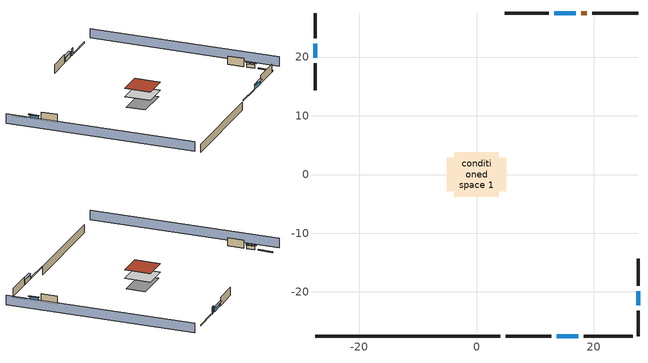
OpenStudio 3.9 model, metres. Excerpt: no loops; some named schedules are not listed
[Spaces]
conditioned space 1
 floor foundation (Slab1 construction): -5.06,-2.82 -5.06,2.82 5.06,2.82 5.06,-2.82 z-2.13
 floor adiabatic (AdiabaticFloorConstruction): -3.78,-3.78 -3.78,3.78 3.78,3.78 3.78,-3.78 z0.3
 wall outside (Wall1 construction): 18.26,-27.5 26.57,-27.5 z0.3:2.74
 wall outside (Wall2 construction): -27.5,18.93 -27.5,14.31 z0.3:2.74
 wall outside (Wall3 construction): 12.34,27.5 4.8,27.5 z0.3:2.74
 wall outside (Wall4 construction): 27.5,-18.93 27.5,-14.31 z0.3:2.74
 wall outside (RimJoist1 construction): 4.95,-27.5 12.75,-27.5 z0.3:0.61
 wall outside (RimJoist2 construction): -27.5,27.5 -27.5,23.17 z0.3:0.61
 wall outside (RimJoist3 construction): 27.5,27.5 19.69,27.5 z0.3:0.61
 wall outside (RimJoist4 construction): 27.5,-27.5 27.5,-23.17 z0.3:0.61
 wall outside (AdiabaticWallConstruction): 13.68,-27.5 17.33,-27.5 / 16.92,27.5 13.27,27.5 z0.3:1.52; -27.5,22.24 -27.5,19.85 / 27.5,-22.24 27.5,-19.85 z0.3:1.34
 wall outside (AdiabaticWallConstruction 1): 18.77,27.5 17.85,27.5 z0.3:2.34
 wall foundation (FoundationWall1 construction): -27.5,-27.5 4.02,-27.5 z-2.13:0.3
 window (WindowConstruction): 13.68,-27.5 17.33,-27.5 z0.3:1.52
 window (WindowConstruction 1): -27.5,22.24 -27.5,19.86 z0.3:1.34
 window (WindowConstruction 2): 16.92,27.5 13.27,27.5 z0.3:1.52
 window (WindowConstruction 3): 27.5,-22.24 27.5,-19.86 z0.3:1.34
 door (Door): 18.77,27.5 17.85,27.5 z0.3:2.34
 ceiling adiabatic (AdiabaticFloorConstruction): 3.78,-3.78 3.78,3.78 -3.78,3.78 -3.78,-3.78 z0.3
 roof outside (Roof1 construction): -3.78,3.78 -3.78,-3.78 3.78,-3.78 3.78,3.78 z2.74
shading: 32.07,-27.5 32.07,27.5 / -32.07,27.5 -32.07,-27.5 z0:2.74; 17.63,-27.5 13.38,-27.5 13.38,-28.11 17.63,-28.11 z1.83; -27.5,19.55 -27.5,22.55 -28.11,22.55 -28.11,19.55 z1.65; 12.97,27.5 17.23,27.5 17.23,28.11 12.97,28.11 z1.83; 27.5,-19.55 27.5,-22.55 28.11,-22.55 28.11,-19.55 z1.65
[Site]
Portland Intl Arpt_OR: Latitude {deg}=45.59; Longitude {deg}=-122.6; Time Zone {hr}=-8; Elevation {m}=33; Terrain=Suburbs; Keep Site Location Information=Yes
[Site:GroundTemperature:Shallow]
10.2558, 8.96328, 8.85977, 9.47314, 11.9355, 14.3863, 16.5111, 17.8571, 17.9714, 16.8767, 14.8061, 12.4304
[Site:WaterMainsTemperature]
Calculation Method=Schedule; Temperature Schedule=mains temperature schedule
[Building]
Building 1
[Material] Roughness=Rough
Name | Thickness {m} | Conductivity {W/m-K} | Density {kg/m3} | Specific Heat {J/kg-K} | Thermal Absorptance | Solar Absorptance | Visible Absorptance
metal surfacing | 0.000508 | 50.0403 | 7801.74 | 460.57 | 0.9 | 0.9 | 0.9
roof rigid ins | 0.103632 | 0.029427 | 32.04 | 1214.23 | 0.9 | 0.7 | 0.7
osb sheathing 0.75 in. | 0.01905 | 0.115458 | 512.64 | 1214.23 | 0.9 | 0.7 | 0.7
roof stud and cavity | 0.2032 | 0.156987 | 78.34581 | 1123.46 | 0.9 | 0.7 | 0.7
gypsum board | 0.0127 | 0.160291 | 801 | 837.4 | 0.9 | 0.6 | 0.6
wood siding | 0.0254 | 0.102417 | 544.68 | 1172.36 | 0.9 | 0.85 | 0.85
osb sheathing 0.5 in. | 0.0127 | 0.115458 | 512.64 | 1214.23 | 0.9 | 0.7 | 0.7
wall stud and cavity | 0.1397 | 0.117713 | 139.0536 | 1170.24 | 0.9 | 0.7 | 0.7
rim joist stud and cavity | 0.0508 | 0.178688 | 50.32683 | 1063.81 | 0.9 | 0.6 | 0.6
concrete 8.0 in. | 0.2032 | 1.803125 | 2242.8 | 837.4 | 0.9 | 0.7 | 0.7
gypsum board 1 | 0.0127 | 0.160291 | 801 | 837.4 | 0.9 | 0.7 | 0.7
concrete 4.0 in. | 0.1016 | 1.803125 | 2242.8 | 837.4 | 0.9 | 0.7 | 0.7
floor covering | 0.0127 | 0.0450781 | 54.468 | 1339.84 | 0.9 | 0.9 | 0.9
wood siding 1; wood siding 2 | 0.0254 | 0.102417 | 544.68 | 1172.36
wall rigid ins; floor rigid ins | 0.512978 | 0.029427 | 32.04 | 1214.23 | 0.9 | 0.7 | 0.7
wall stud and cavity 1 | 0.0889 | 0.380278 | 52.3479 | 1209.89 | 0.9 | 0.7 | 0.7
door material | 0.04445 | 0.0612267 | 512.64 | 1214.23 | 0.9 | 0.7 | 0.7
floor stud and cavity | 0.1397 | 1.75129 | 37.0049 | 1207.88 | 0.9 | 0.7 | 0.7
floor covering 1 | 0.0127 | 0.0433444 | 54.468 | 1339.84 | 0.9 | 0.6 | 0.6
wall stud and cavity 2 | 0.0889 | 0.391764 | 83.0341 | 1211.67 | 0.9 | 0.7 | 0.7
furniture material conditioned space 1 | 0.1524 | 0.115458 | 640.8 | 1214.23 | 0.9 | 0.6 | 0.6
[Construction]
Roof1 construction: metal surfacing, roof rigid ins, osb sheathing 0.75 in., roof stud and cavity, gypsum board
Wall1 construction; Wall2 construction; Wall3 construction; Wall4 construction: wood siding, osb sheathing 0.5 in., wall stud and cavity, gypsum board
RimJoist1 construction; RimJoist2 construction; RimJoist3 construction; RimJoist4 construction: wood siding, rim joist stud and cavity
FoundationWall1 construction: concrete 8.0 in., gypsum board 1
Slab1 construction: concrete 4.0 in., floor covering
WindowConstruction; WindowConstruction 1; WindowConstruction 2; WindowConstruction 3: WindowMaterial
AdiabaticWallConstruction: wood siding 1, wall rigid ins, wall stud and cavity 1, gypsum board
Door: door material
AdiabaticWallConstruction 1: wood siding 2, wall rigid ins, wall stud and cavity 1, gypsum board
AdiabaticFloorConstruction: floor stud and cavity, floor rigid ins, osb sheathing 0.75 in., floor covering 1
PartitionWallConstruction: gypsum board, wall stud and cavity 2, gypsum board
furniture construction conditioned space 1: furniture material conditioned space 1
[WindowMaterial:SimpleGlazingSystem]
WindowMaterial: U-Factor {W/m2-K}=1.93052; Solar Heat Gain Coefficient=0.49
[ThermalZone]
conditioned space: Multiplier=1; Volume {m3}=278.185; Thermostat=conditioned space temperature setpoint; Use Ideal Air Loads=No
[Space]
conditioned space 1: Thermal Zone=conditioned space; Volume {m3}=278.185
[ThermostatSetpoint:DualSetpoint]
conditioned space temperature setpoint: Heating Setpoint Temperature Schedule=heating setpoint; Cooling Setpoint Temperature Schedule=cooling setpoint; Temperature Difference Between Cutout And Setpoint {deltaC}=0
[Foundation:Kiva]
Foundation Kiva 1: Initial Indoor Air Temperature {C}=20.5556; Wall Height Above Grade {m}=0.3048; Wall Depth Below Slab {m}=0.2032
[Foundation:Kiva:Settings]
Soil Conductivity {W/m-K}=1.3848; Soil Density {kg/m3}=1842.3; Soil Specific Heat {J/kg-K}=418.7; Ground Solar Absorptivity=0.9; Ground Thermal Absorptivity=0.9; Ground Surface Roughness {m}=0.03; Far-Field Width {m}=40; Deep-Ground Boundary Condition=ZeroFlux; Deep-Ground Depth {m}=40; Minimum Cell Dimension {m}=0.2; Maximum Cell Growth Coefficient=3; Simulation Timestep=Timestep
[SurfaceProperty:ExposedFoundationPerimeter]
Slab1: Exposed Perimeter Calculation Method=TotalExposedPerimeter; Total Exposed Perimeter {m}=31.51632
[SurfaceProperty:IncidentSolarMultiplier] Incident Solar Multiplier=1; Incident Solar Multiplier Schedule=trans schedule winter=0.85 summer=0.7
Window1; Window2; Window3; Window4
[InternalMass:Definition] Design Level Calculation Method=SurfaceArea
Name | Construction | Surface Area {m2}
partition wall mass | PartitionWallConstruction | 114.085
furniture mass conditioned space 1 | furniture construction conditioned space 1 | 45.63397
[InternalMass] Space or SpaceType=conditioned space 1; Multiplier=1
Name | Internal Mass Definition
partition wall mass | partition wall mass
furniture mass conditioned space 1 | furniture mass conditioned space 1
[Fan:SystemModel]
central ac and furnace supply fan: Availability Schedule=Always On Discrete; Design Maximum Air Flow Rate {m3/s}=0.210961; Speed Control Method=Discrete; Electric Power Minimum Flow Rate Fraction=0.2; Design Pressure Rise {Pa}=500; Motor Efficiency=1; Motor In Air Stream Fraction=1; Design Electric Power Consumption {W}=autosize; Design Power Sizing Method=PowerPerFlow; Electric Power Per Unit Flow Rate {W/(m3/s)}=1059.44; Electric Power Per Unit Flow Rate Per Unit Pressure {W-s/m3-Pa}=1.66667; Fan Total Efficiency=0.7; Motor Loss Radiative Fraction=0; Speed Flow Fraction 1=0.97763; Speed Electric Power Fraction 1=0.93438; Speed Flow Fraction 2=1; Speed Electric Power Fraction 2=1
[EnergyManagementSystem:Sensor]
Name | Output Variable or Output Meter Index Key | Output Variable or Output Meter
central_ac_and_furnace_supply_fan_s; central_ac_and_furnace_supply_fan_s_1 | central ac and furnace supply fan | Fan Electricity Energy
water_heater_T_set | water heater setpoint | Schedule Value
out_pb_s |  | Site Outdoor Air Barometric Pressure
out_wt_s |  | Site Outdoor Air Humidity Ratio
site_vw_s |  | Site Wind Speed
hvac_availability_schedule_s | hvac availability schedule | Schedule Value
cool_season | cooling season schedule | Schedule Value
central_ac_and_furnace_airloop_Fan_RTF_s | central ac and furnace supply fan | Fan Runtime Fraction Speed 1
central_ac_and_furnace_airloop_Fan_RTF_s_1 | central ac and furnace supply fan | Fan Runtime Fraction Speed 2
natural_vent_s | natural vent schedule | Schedule Value
htg_sp_s | heating setpoint | Schedule Value
clg_sp_s | cooling setpoint | Schedule Value
mech_vent_range_fan_0_sch_s | mech vent range fan 0 schedule | Schedule Value
mech_vent_bath_fan_0_sch_s | mech vent bath fan 0 schedule | Schedule Value
clothes_dryer_exhaust_0_sch_s | clothes_dryer | Schedule Value
htg_load_cond |  | Heating:EnergyTransfer:Zone:CONDITIONED SPACE
clg_load_cond |  | Cooling:EnergyTransfer:Zone:CONDITIONED SPACE
s_conv | FoundationWall1 | Surface Inside Face Convection Heat Gain Energy
s_ig | FoundationWall1 | Surface Inside Face Internal Gains Radiation Heat Gain Energy
s_sol | FoundationWall1 | Surface Inside Face Solar Radiation Heat Gain Energy
s_lgt | FoundationWall1 | Surface Inside Face Lights Radiation Heat Gain Energy
s_surf | FoundationWall1 | Surface Inside Face Net Surface Thermal Radiation Heat Gain Energy
s_conv_1 | inferred conditioned ceiling | Surface Inside Face Convection Heat Gain Energy
s_ig_1 | inferred conditioned ceiling | Surface Inside Face Internal Gains Radiation Heat Gain Energy
s_sol_1 | inferred conditioned ceiling | Surface Inside Face Solar Radiation Heat Gain Energy
s_lgt_1 | inferred conditioned ceiling | Surface Inside Face Lights Radiation Heat Gain Energy
s_surf_1 | inferred conditioned ceiling | Surface Inside Face Net Surface Thermal Radiation Heat Gain Energy
s_conv_2 | inferred conditioned floor | Surface Inside Face Convection Heat Gain Energy
s_ig_2 | inferred conditioned floor | Surface Inside Face Internal Gains Radiation Heat Gain Energy
s_sol_2 | inferred conditioned floor | Surface Inside Face Solar Radiation Heat Gain Energy
s_lgt_2 | inferred conditioned floor | Surface Inside Face Lights Radiation Heat Gain Energy
s_surf_2 | inferred conditioned floor | Surface Inside Face Net Surface Thermal Radiation Heat Gain Energy
s_conv_3 | RimJoist1 | Surface Inside Face Convection Heat Gain Energy
s_ig_3 | RimJoist1 | Surface Inside Face Internal Gains Radiation Heat Gain Energy
s_sol_3 | RimJoist1 | Surface Inside Face Solar Radiation Heat Gain Energy
s_lgt_3 | RimJoist1 | Surface Inside Face Lights Radiation Heat Gain Energy
s_surf_3 | RimJoist1 | Surface Inside Face Net Surface Thermal Radiation Heat Gain Energy
s_conv_4 | RimJoist2 | Surface Inside Face Convection Heat Gain Energy
s_ig_4 | RimJoist2 | Surface Inside Face Internal Gains Radiation Heat Gain Energy
s_sol_4 | RimJoist2 | Surface Inside Face Solar Radiation Heat Gain Energy
s_lgt_4 | RimJoist2 | Surface Inside Face Lights Radiation Heat Gain Energy
s_surf_4 | RimJoist2 | Surface Inside Face Net Surface Thermal Radiation Heat Gain Energy
s_conv_5 | RimJoist3 | Surface Inside Face Convection Heat Gain Energy
s_ig_5 | RimJoist3 | Surface Inside Face Internal Gains Radiation Heat Gain Energy
s_sol_5 | RimJoist3 | Surface Inside Face Solar Radiation Heat Gain Energy
s_lgt_5 | RimJoist3 | Surface Inside Face Lights Radiation Heat Gain Energy
s_surf_5 | RimJoist3 | Surface Inside Face Net Surface Thermal Radiation Heat Gain Energy
s_conv_6 | RimJoist4 | Surface Inside Face Convection Heat Gain Energy
s_ig_6 | RimJoist4 | Surface Inside Face Internal Gains Radiation Heat Gain Energy
s_sol_6 | RimJoist4 | Surface Inside Face Solar Radiation Heat Gain Energy
s_lgt_6 | RimJoist4 | Surface Inside Face Lights Radiation Heat Gain Energy
s_surf_6 | RimJoist4 | Surface Inside Face Net Surface Thermal Radiation Heat Gain Energy
s_conv_7 | Roof1 | Surface Inside Face Convection Heat Gain Energy
s_ig_7 | Roof1 | Surface Inside Face Internal Gains Radiation Heat Gain Energy
s_sol_7 | Roof1 | Surface Inside Face Solar Radiation Heat Gain Energy
s_lgt_7 | Roof1 | Surface Inside Face Lights Radiation Heat Gain Energy
s_surf_7 | Roof1 | Surface Inside Face Net Surface Thermal Radiation Heat Gain Energy
s_conv_8 | Slab1 | Surface Inside Face Convection Heat Gain Energy
s_ig_8 | Slab1 | Surface Inside Face Internal Gains Radiation Heat Gain Energy
s_sol_8 | Slab1 | Surface Inside Face Solar Radiation Heat Gain Energy
s_lgt_8 | Slab1 | Surface Inside Face Lights Radiation Heat Gain Energy
s_surf_8 | Slab1 | Surface Inside Face Net Surface Thermal Radiation Heat Gain Energy
ss_sol | Door1 | Surface Inside Face Solar Radiation Heat Gain Energy
ss_lgt | Door1 | Surface Inside Face Lights Radiation Heat Gain Energy
ss_conv | Door1 | Surface Inside Face Convection Heat Gain Energy
ss_ig | Door1 | Surface Inside Face Internal Gains Radiation Heat Gain Energy
ss_surf | Door1 | Surface Inside Face Net Surface Thermal Radiation Heat Gain Energy
ss_conv_1 | Window1 | Surface Inside Face Convection Heat Gain Energy
ss_ig_1 | Window1 | Surface Inside Face Internal Gains Radiation Heat Gain Energy
ss_surf_1 | Window1 | Surface Inside Face Net Surface Thermal Radiation Heat Gain Energy
ss_trans_in | Window1 | Surface Window Transmitted Solar Radiation Rate
ss_back_out | Window1 | Surface Window Shortwave from Zone Back Out Window Heat Transfer Rate
ss_trans_out | Window1 | Surface Inside Face Initial Transmitted Diffuse Transmitted Out Window Solar Radiation Rate
ss_conv_2 | Window2 | Surface Inside Face Convection Heat Gain Energy
ss_ig_2 | Window2 | Surface Inside Face Internal Gains Radiation Heat Gain Energy
ss_surf_2 | Window2 | Surface Inside Face Net Surface Thermal Radiation Heat Gain Energy
ss_trans_in_1 | Window2 | Surface Window Transmitted Solar Radiation Rate
ss_back_out_1 | Window2 | Surface Window Shortwave from Zone Back Out Window Heat Transfer Rate
ss_trans_out_1 | Window2 | Surface Inside Face Initial Transmitted Diffuse Transmitted Out Window Solar Radiation Rate
ss_conv_3 | Window3 | Surface Inside Face Convection Heat Gain Energy
ss_ig_3 | Window3 | Surface Inside Face Internal Gains Radiation Heat Gain Energy
ss_surf_3 | Window3 | Surface Inside Face Net Surface Thermal Radiation Heat Gain Energy
ss_trans_in_2 | Window3 | Surface Window Transmitted Solar Radiation Rate
ss_back_out_2 | Window3 | Surface Window Shortwave from Zone Back Out Window Heat Transfer Rate
ss_trans_out_2 | Window3 | Surface Inside Face Initial Transmitted Diffuse Transmitted Out Window Solar Radiation Rate
ss_conv_4 | Window4 | Surface Inside Face Convection Heat Gain Energy
ss_ig_4 | Window4 | Surface Inside Face Internal Gains Radiation Heat Gain Energy
ss_surf_4 | Window4 | Surface Inside Face Net Surface Thermal Radiation Heat Gain Energy
ss_trans_in_3 | Window4 | Surface Window Transmitted Solar Radiation Rate
ss_back_out_3 | Window4 | Surface Window Shortwave from Zone Back Out Window Heat Transfer Rate
ss_trans_out_3 | Window4 | Surface Inside Face Initial Transmitted Diffuse Transmitted Out Window Solar Radiation Rate
s_conv_9 | Wall1 | Surface Inside Face Convection Heat Gain Energy
s_ig_9 | Wall1 | Surface Inside Face Internal Gains Radiation Heat Gain Energy
s_sol_9 | Wall1 | Surface Inside Face Solar Radiation Heat Gain Energy
s_lgt_9 | Wall1 | Surface Inside Face Lights Radiation Heat Gain Energy
s_surf_9 | Wall1 | Surface Inside Face Net Surface Thermal Radiation Heat Gain Energy
s_conv_10 | Wall2 | Surface Inside Face Convection Heat Gain Energy
s_ig_10 | Wall2 | Surface Inside Face Internal Gains Radiation Heat Gain Energy
s_sol_10 | Wall2 | Surface Inside Face Solar Radiation Heat Gain Energy
s_lgt_10 | Wall2 | Surface Inside Face Lights Radiation Heat Gain Energy
s_surf_10 | Wall2 | Surface Inside Face Net Surface Thermal Radiation Heat Gain Energy
s_conv_11 | Wall3 | Surface Inside Face Convection Heat Gain Energy
s_ig_11 | Wall3 | Surface Inside Face Internal Gains Radiation Heat Gain Energy
s_sol_11 | Wall3 | Surface Inside Face Solar Radiation Heat Gain Energy
s_lgt_11 | Wall3 | Surface Inside Face Lights Radiation Heat Gain Energy
s_surf_11 | Wall3 | Surface Inside Face Net Surface Thermal Radiation Heat Gain Energy
s_conv_12 | Wall4 | Surface Inside Face Convection Heat Gain Energy
s_ig_12 | Wall4 | Surface Inside Face Internal Gains Radiation Heat Gain Energy
s_sol_12 | Wall4 | Surface Inside Face Solar Radiation Heat Gain Energy
s_lgt_12 | Wall4 | Surface Inside Face Lights Radiation Heat Gain Energy
s_surf_12 | Wall4 | Surface Inside Face Net Surface Thermal Radiation Heat Gain Energy
im_conv | furniture mass conditioned space 1 | Surface Inside Face Convection Heat Gain Energy
im_ig | furniture mass conditioned space 1 | Surface Inside Face Internal Gains Radiation Heat Gain Energy
im_sol | furniture mass conditioned space 1 | Surface Inside Face Solar Radiation Heat Gain Energy
im_lgt | furniture mass conditioned space 1 | Surface Inside Face Lights Radiation Heat Gain Energy
im_surf | furniture mass conditioned space 1 | Surface Inside Face Net Surface Thermal Radiation Heat Gain Energy
im_conv_1 | partition wall mass | Surface Inside Face Convection Heat Gain Energy
im_ig_1 | partition wall mass | Surface Inside Face Internal Gains Radiation Heat Gain Energy
im_sol_1 | partition wall mass | Surface Inside Face Solar Radiation Heat Gain Energy
im_lgt_1 | partition wall mass | Surface Inside Face Lights Radiation Heat Gain Energy
im_surf_1 | partition wall mass | Surface Inside Face Net Surface Thermal Radiation Heat Gain Energy
airflow_gain | infil flow | Infiltration Sensible Heat Gain Energy
airflow_loss | infil flow | Infiltration Sensible Heat Loss Energy
airflow_gain_1 | natural vent flow | Infiltration Sensible Heat Gain Energy
airflow_loss_1 | natural vent flow | Infiltration Sensible Heat Loss Energy
airflow_gain_2 | whole house fan flow | Infiltration Sensible Heat Gain Energy
airflow_loss_2 | whole house fan flow | Infiltration Sensible Heat Loss Energy
mv_conv | mech vent bath fan 0 | Electric Equipment Convective Heating Energy
mv_rad | mech vent bath fan 0 | Electric Equipment Radiant Heating Energy
mv_conv_1 | mech vent house fan | Electric Equipment Convective Heating Energy
mv_rad_1 | mech vent house fan | Electric Equipment Radiant Heating Energy
mv_conv_2 | mech vent house fan cfis | Electric Equipment Convective Heating Energy
mv_rad_2 | mech vent house fan cfis | Electric Equipment Radiant Heating Energy
mv_conv_3 | mech vent range fan 0 | Electric Equipment Convective Heating Energy
mv_rad_3 | mech vent range fan 0 | Electric Equipment Radiant Heating Energy
mv_conv_4 | mech vent house fan latent load | Other Equipment Convective Heating Energy
mv_rad_4 | mech vent house fan latent load | Other Equipment Radiant Heating Energy
mv_conv_5 | mech vent house fan sensible load | Other Equipment Convective Heating Energy
mv_rad_5 | mech vent house fan sensible load | Other Equipment Radiant Heating Energy
ig_lgt_conv | interior lighting | Lights Convective Heating Energy
ig_lgt_rad | interior lighting | Lights Radiant Heating Energy
ig_lgt_vis | interior lighting | Lights Visible Radiation Heating Energy
ig_ee_conv | ceiling fan | Electric Equipment Convective Heating Energy
ig_ee_rad | ceiling fan | Electric Equipment Radiant Heating Energy
ig_ee_conv_1 | clothes dryer | Electric Equipment Convective Heating Energy
ig_ee_rad_1 | clothes dryer | Electric Equipment Radiant Heating Energy
ig_ee_conv_2 | clothes washer | Electric Equipment Convective Heating Energy
ig_ee_rad_2 | clothes washer | Electric Equipment Radiant Heating Energy
ig_ee_conv_3 | cooking range | Electric Equipment Convective Heating Energy
ig_ee_rad_3 | cooking range | Electric Equipment Radiant Heating Energy
ig_ee_conv_4 | dishwasher | Electric Equipment Convective Heating Energy
ig_ee_rad_4 | dishwasher | Electric Equipment Radiant Heating Energy
ig_ee_conv_5 | freezer | Electric Equipment Convective Heating Energy
ig_ee_rad_5 | freezer | Electric Equipment Radiant Heating Energy
ig_ee_conv_6 | fridge | Electric Equipment Convective Heating Energy
ig_ee_rad_6 | fridge | Electric Equipment Radiant Heating Energy
ig_ee_conv_7 | fridge 1 | Electric Equipment Convective Heating Energy
ig_ee_rad_7 | fridge 1 | Electric Equipment Radiant Heating Energy
ig_ee_conv_8 | misc permanent spa heater | Electric Equipment Convective Heating Energy
ig_ee_rad_8 | misc permanent spa heater | Electric Equipment Radiant Heating Energy
ig_ee_conv_9 | misc permanent spa pump | Electric Equipment Convective Heating Energy
ig_ee_rad_9 | misc permanent spa pump | Electric Equipment Radiant Heating Energy
ig_ee_conv_10 | misc plug loads | Electric Equipment Convective Heating Energy
ig_ee_rad_10 | misc plug loads | Electric Equipment Radiant Heating Energy
ig_ee_conv_11 | misc tv | Electric Equipment Convective Heating Energy
ig_ee_rad_11 | misc tv | Electric Equipment Radiant Heating Energy
ig_ee_conv_12 | whole house fan | Electric Equipment Convective Heating Energy
ig_ee_rad_12 | whole house fan | Electric Equipment Radiant Heating Energy
ig_oe_conv | clothes dryer 1 | Other Equipment Convective Heating Energy
ig_oe_rad | clothes dryer 1 | Other Equipment Radiant Heating Energy
ig_oe_conv_1 | cooking range 1 | Other Equipment Convective Heating Energy
ig_oe_rad_1 | cooking range 1 | Other Equipment Radiant Heating Energy
ig_oe_conv_2 | general water use latent | Other Equipment Convective Heating Energy
ig_oe_rad_2 | general water use latent | Other Equipment Radiant Heating Energy
ig_oe_conv_3 | general water use sensible | Other Equipment Convective Heating Energy
ig_oe_rad_3 | general water use sensible | Other Equipment Radiant Heating Energy
ig_oe_conv_4 | water heater energy adjustment1 | Other Equipment Convective Heating Energy
ig_oe_rad_4 | water heater energy adjustment1 | Other Equipment Radiant Heating Energy
ig_oe_conv_5 | water heater lat | Other Equipment Convective Heating Energy
ig_oe_rad_5 | water heater lat | Other Equipment Radiant Heating Energy
ig_oe_conv_6 | water heater sens | Other Equipment Convective Heating Energy
[ElectricEquipment:Definition] Design Level Calculation Method=EquipmentLevel
Name | Design Level {W} | Fraction Latent | Fraction Radiant | Fraction Lost
ceiling fan | 17.5354 | 0 | 0.558 | 0
clothes washer | 308.418 | 0.03 | 0.162 | 0.7
clothes dryer | 10047.4 | 0.015 | 0.081 | 0.85
dishwasher | 558.964 | 0.3 | 0.18 | 0.4
fridge | 45.9075 | 0 | 0.6 | 0
fridge 2 | 152.703 | 0 | 0.6 | 0
freezer | 194.914 | 0 | 0.6 | 0
cooking range | 1774.88 | 0.08 | 0.432 | 0.2
misc tv | 802.962 | 0 | 0.6 | 0
misc plug loads | 593.856 | 0.021 | 0.558 | 0.049
misc permanent spa heater | 317.614 | 0 | 0 | 1
misc permanent spa pump | 332.146 | 0 | 0 | 1
whole house fan; mech vent house fan | 0 | 0 | 0 | 1
mech vent house fan cfis | 0 | 0 | 0 | 0
mech vent range fan 0 | 30 | 0 | 0 | 1
mech vent bath fan 0 | 15 | 0 | 0 | 1
[ElectricEquipment] Space or SpaceType=conditioned space 1
Name | Electric Equipment Definition | Schedule
ceiling fan | ceiling fan | ceiling_fan
clothes washer | clothes washer | clothes_washer
clothes dryer | clothes dryer | clothes_dryer
dishwasher | dishwasher | dishwasher
fridge | fridge | fridge schedule
fridge 1 | fridge 2 | fridge schedule 1
freezer | freezer | freezer schedule
cooking range | cooking range | cooking_range
misc tv | misc tv | plug_loads_tv
misc plug loads | misc plug loads | plug_loads_other
misc permanent spa heater | misc permanent spa heater | misc permanent spa heater schedule
misc permanent spa pump | misc permanent spa pump | misc permanent spa pump schedule
whole house fan | whole house fan | Always On Discrete
mech vent house fan | mech vent house fan | mech vent house fan schedule
mech vent house fan cfis | mech vent house fan cfis | mech vent house fan cfis schedule
mech vent range fan 0 | mech vent range fan 0 | mech vent range fan 0 schedule
mech vent bath fan 0 | mech vent bath fan 0 | mech vent bath fan 0 schedule
[OtherEquipment:Definition] Design Level Calculation Method=EquipmentLevel
Name | Design Level {W} | Fraction Latent | Fraction Radiant | Fraction Lost
water heater sens; mech vent house fan sensible load | 0 | 0 | 0 | 0
water heater lat; mech vent house fan latent load | 0 | 1 | 0 | 0
water heater energy adjustment1 | 0.01 | 0 | 0 | 1
clothes dryer 2 | 0 | 0.015 | 0.081 | 0.85
cooking range 2 | 0 | 0.08 | 0.432 | 0.2
general water use sensible | -43.4886 | 0 | 0.6 | 0
general water use latent | 44.1266 | 1 | 0 | 0
[OtherEquipment] Space or SpaceType=conditioned space 1
Name | Other Equipment Definition | Schedule | Fuel Type
water heater sens | water heater sens | Always On Discrete
water heater lat | water heater lat | Always On Discrete
water heater energy adjustment1 | water heater energy adjustment1 | Always On Discrete | Electricity
clothes dryer 1 | clothes dryer 2 | clothes_dryer | Electricity
cooking range 1 | cooking range 2 | cooking_range | Electricity
general water use sensible | general water use sensible | general water use schedule
general water use latent | general water use latent | general water use schedule
mech vent house fan sensible load | mech vent house fan sensible load | Always On Discrete
mech vent house fan latent load | mech vent house fan latent load | Always On Discrete
[WaterUse:Equipment:Definition]
Name | Peak Flow Rate {m3/s}
clothes washer | 1.25176e-05
dishwasher | 1.20032e-05
[Lights:Definition]
interior lighting: Design Level Calculation Method=LightingLevel; Lighting Level {W}=204.232; Fraction Radiant=0.6; Fraction Visible=0.2; Return Air Fraction=0
[Lights]
interior lighting: Lights Definition=interior lighting; Space or SpaceType=conditioned space 1; Schedule=lighting_interior; Fraction Replaceable=1
[Exterior:Lights:Definition]
exterior lighting: Design Level {W}=6.19068
[Exterior:Lights]
exterior lighting: Exterior Lights Definition=exterior lighting; Schedule=exterior lighting schedule
[People:Definition]
occupants: Number of People Calculation Method=People; Number of People {people}=2; Fraction Radiant=0.314171; Sensible Heat Fraction=0.56303; Carbon Dioxide Generation Rate {m3/s-W}=0; Enable ASHRAE 55 Comfort Warnings=No; Mean Radiant Temperature Calculation Type=EnclosureAveraged
[People]
occupants: People Definition=occupants; Space or SpaceType=conditioned space 1; Number of People Schedule=occupants; Activity Level Schedule=occupants activity schedule; Multiplier=1
[SpaceInfiltration:DesignFlowRate] Space or SpaceType=conditioned space 1; Schedule=Always On Discrete; Design Flow Rate Calculation Method=Flow/Space; Design Flow Rate {m3/s}=0
natural vent flow; whole house fan flow; infil flow
